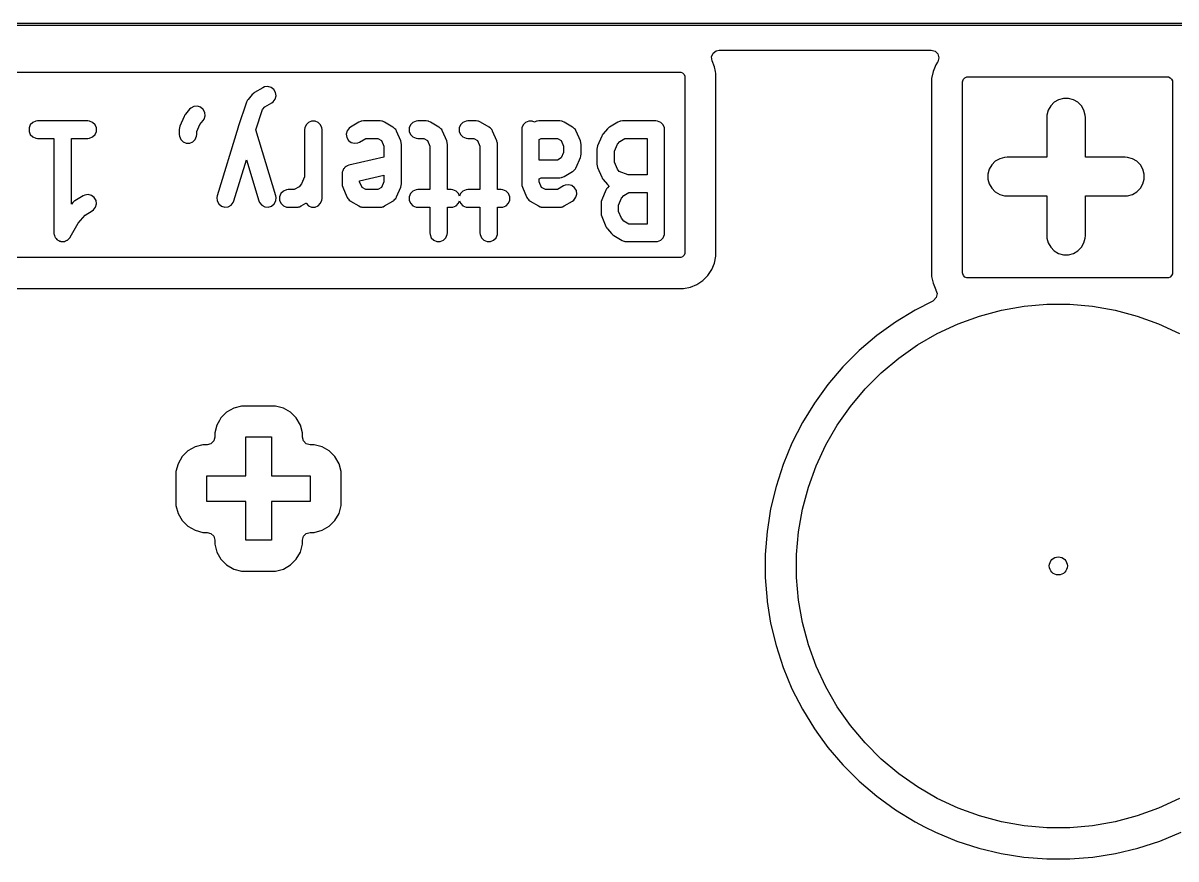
# Model space of a CAD drawing. Extents: x 70.6 to 149.6, y -117.6 to -52.5.
# Drawn here: x 91.02 to 113.37, y -68.73 to -52.53 of the extents above; entities that cross this region are included whole.
import ezdxf

# ---------------------------------------------------------------- set-up
doc = ezdxf.new("R2010")
doc.units = 0
doc.layers.add('BLACK', color=7, linetype='CONTINUOUS')

msp = doc.modelspace()

# ---------------------------------------------------------------- linework, layer by layer
at = {"layer": 'BLACK', "linetype": 'CONTINUOUS'}
for p, q in [((70.58834, -52.52617), (149.58834, -52.52617)), ((149.56334, -52.57617), (70.61334, -52.57617)), ((104.367479, -53.181221), (104.396994, -53.109964)), ((104.396994, -53.109964), (104.458184, -53.063012)), ((104.458184, -53.063012), (104.515204, -53.05167)), ((104.515204, -53.05167), (108.624355, -53.05167)), ((108.624355, -53.05167), (108.698855, -53.071632)), ((108.698855, -53.071632), (108.753393, -53.12617)), ((108.753393, -53.12617), (108.773355, -53.20067)), ((104.377545, -53.257688), (104.367479, -53.181221)), ((104.425329, -53.373048), (104.377545, -53.257688)), ((104.443275, -53.463271), (104.425329, -53.373048)), ((108.712475, -53.336981), (108.659671, -53.464461)), ((108.712477, -53.336975), (108.712475, -53.336981)), ((108.748243, -53.283451), (108.712477, -53.336975)), ((108.753393, -53.27517), (108.748243, -53.283451)), ((108.773355, -53.20067), (108.753393, -53.27517)), ((87.676596, -53.477376), (103.751749, -53.477376)), ((103.751749, -53.477376), (103.771258, -53.479297)), ((103.771258, -53.479297), (103.807306, -53.494229)), ((103.807306, -53.494229), (103.834896, -53.521819)), ((103.834896, -53.521819), (103.849828, -53.557867)), ((103.849828, -53.557867), (103.851749, -53.577376)), ((103.851749, -53.577376), (103.851749, -56.973832)), ((104.451984, -53.507053), (104.443275, -53.463271)), ((104.452249, -53.508383), (104.451984, -53.507053)), ((104.452249, -57.042825), (104.452249, -53.508383)), ((108.65967, -53.464465), (108.632751, -53.599797)), ((108.632751, -53.599797), (108.632751, -57.436617)), ((108.659671, -53.464461), (108.65967, -53.464465)), ((109.235172, -53.649282), (109.250104, -53.613234)), ((109.250104, -53.613234), (109.277694, -53.585644)), ((109.277694, -53.585644), (109.313742, -53.570712)), ((109.313742, -53.570712), (109.333251, -53.568791)), ((109.333251, -53.568791), (113.200852, -53.568791)), ((113.200852, -53.568791), (113.220361, -53.570712)), ((113.220361, -53.570712), (113.256409, -53.585644)), ((113.256409, -53.585644), (113.283999, -53.613234)), ((113.283999, -53.613234), (113.298931, -53.649282)), ((95.672179, -53.779717), (95.510275, -53.874955)), ((95.702422, -53.765718), (95.672179, -53.779717)), ((95.768112, -53.756525), (95.702422, -53.765718)), ((95.83232, -53.773172), (95.768112, -53.756525)), ((95.88527, -53.813123), (95.83232, -53.773172)), ((95.918901, -53.870295), (95.88527, -53.813123)), ((109.233251, -53.668791), (109.235172, -53.649282)), ((109.233251, -57.367624), (109.233251, -53.668791)), ((113.298931, -53.649282), (113.300852, -53.668791)), ((113.300852, -53.668791), (113.300852, -57.367624)), ((95.354565, -54.061999), (95.19266, -54.538188)), ((95.366339, -54.036047), (95.354565, -54.061999)), ((95.366997, -54.034007), (95.366339, -54.036047)), ((95.367772, -54.032888), (95.366997, -54.034007)), ((95.368334, -54.031651), (95.367772, -54.032888)), ((95.369746, -54.030041), (95.368334, -54.031651)), ((95.385987, -54.006621), (95.369746, -54.030041)), ((95.46694, -53.911383), (95.385987, -54.006621)), ((95.480708, -53.898083), (95.46694, -53.911383)), ((95.483346, -53.894587), (95.480708, -53.898083)), ((95.487345, -53.891671), (95.483346, -53.894587)), ((95.490909, -53.888229), (95.487345, -53.891671)), ((95.494808, -53.88623), (95.490909, -53.888229)), ((95.510275, -53.874955), (95.494808, -53.88623)), ((95.844567, -54.072775), (95.871496, -54.053143)), ((95.871496, -54.053143), (95.911447, -54.000194)), ((95.911447, -54.000194), (95.928094, -53.935986)), ((95.928094, -53.935986), (95.918901, -53.870295)), ((111.00949, -54.061804), (110.940268, -54.131026)), ((111.09427, -54.012857), (111.00949, -54.061804)), ((111.188829, -53.98752), (111.09427, -54.012857)), ((111.286723, -53.98752), (111.188829, -53.98752)), ((111.381282, -54.012857), (111.286723, -53.98752)), ((111.466062, -54.061804), (111.381282, -54.012857)), ((111.535284, -54.131026), (111.466062, -54.061804)), ((94.171701, -54.292336), (94.163852, -54.303655)), ((94.252653, -54.197098), (94.171701, -54.292336)), ((94.276622, -54.173944), (94.252653, -54.197098)), ((94.335651, -54.14369), (94.276622, -54.173944)), ((94.401765, -54.138329), (94.335651, -54.14369)), ((94.464897, -54.158678), (94.401765, -54.138329)), ((94.515437, -54.201637), (94.464897, -54.158678)), ((94.545691, -54.260666), (94.515437, -54.201637)), ((94.551052, -54.32678), (94.545691, -54.260666)), ((95.532166, -54.595858), (95.666034, -54.202129)), ((95.666034, -54.202129), (95.707405, -54.153458)), ((95.707405, -54.153458), (95.844567, -54.072775)), ((110.891321, -54.215806), (110.865984, -54.310365)), ((110.940268, -54.131026), (110.891321, -54.215806)), ((111.584231, -54.215806), (111.535284, -54.131026)), ((111.609568, -54.310365), (111.584231, -54.215806)), ((91.164642, -54.498465), (91.139259, -54.559747)), ((91.211545, -54.451562), (91.164642, -54.498465)), ((91.272827, -54.426179), (91.211545, -54.451562)), ((91.305992, -54.422912), (91.272827, -54.426179)), ((92.277421, -54.422912), (91.305992, -54.422912)), ((92.310586, -54.426179), (92.277421, -54.422912)), ((92.371868, -54.451562), (92.310586, -54.426179)), ((92.418771, -54.498465), (92.371868, -54.451562)), ((92.444154, -54.559747), (92.418771, -54.498465)), ((94.144775, -54.335942), (94.063822, -54.526418)), ((94.151378, -54.323856), (94.144775, -54.335942)), ((94.152711, -54.319722), (94.151378, -54.323856)), ((94.157079, -54.313421), (94.152711, -54.319722)), ((94.160754, -54.306697), (94.157079, -54.313421)), ((94.163852, -54.303655), (94.160754, -54.306697)), ((94.390278, -54.627538), (94.447547, -54.492786)), ((94.447547, -54.492786), (94.511713, -54.417298)), ((94.511713, -54.417298), (94.530703, -54.389912)), ((94.530703, -54.389912), (94.551052, -54.32678)), ((96.5075, -54.498465), (96.482117, -54.559747)), ((96.554403, -54.451562), (96.5075, -54.498465)), ((96.615685, -54.426179), (96.554403, -54.451562)), ((96.682015, -54.426179), (96.615685, -54.426179)), ((96.743297, -54.451562), (96.682015, -54.426179)), ((96.7902, -54.498465), (96.743297, -54.451562)), ((96.815583, -54.559747), (96.7902, -54.498465)), ((97.534084, -54.446384), (97.37218, -54.541623)), ((97.564326, -54.432384), (97.534084, -54.446384)), ((97.576115, -54.430734), (97.564326, -54.432384)), ((97.587113, -54.426179), (97.576115, -54.430734)), ((97.620278, -54.422912), (97.587113, -54.426179)), ((97.944088, -54.422912), (97.620278, -54.422912)), ((97.977253, -54.426179), (97.944088, -54.422912)), ((97.98825, -54.430734), (97.977253, -54.426179)), ((98.00004, -54.432384), (97.98825, -54.430734)), ((98.030282, -54.446383), (98.00004, -54.432384)), ((98.192187, -54.541623), (98.030282, -54.446383)), ((98.53131, -54.498465), (98.505927, -54.559747)), ((98.578213, -54.451562), (98.53131, -54.498465)), ((98.639495, -54.426179), (98.578213, -54.451562)), ((98.67266, -54.422912), (98.639495, -54.426179)), ((98.834564, -54.422912), (98.67266, -54.422912)), ((98.867729, -54.426179), (98.834564, -54.422912)), ((98.878726, -54.430734), (98.867729, -54.426179)), ((98.890516, -54.432384), (98.878726, -54.430734)), ((98.920758, -54.446383), (98.890516, -54.432384)), ((99.082663, -54.541623), (98.920758, -54.446383)), ((99.502739, -54.498465), (99.477356, -54.559747)), ((99.549642, -54.451562), (99.502739, -54.498465)), ((99.610924, -54.426179), (99.549642, -54.451562)), ((99.644089, -54.422912), (99.610924, -54.426179)), ((99.805993, -54.422912), (99.644089, -54.422912)), ((99.839158, -54.426179), (99.805993, -54.422912)), ((99.850155, -54.430734), (99.839158, -54.426179)), ((99.861945, -54.432384), (99.850155, -54.430734)), ((99.892187, -54.446383), (99.861945, -54.432384)), ((100.054092, -54.541623), (99.892187, -54.446383)), ((100.717024, -54.498465), (100.691641, -54.559747)), ((100.763927, -54.451562), (100.717024, -54.498465)), ((100.825209, -54.426179), (100.763927, -54.451562)), ((100.891539, -54.426179), (100.825209, -54.426179)), ((100.937028, -54.44502), (100.891539, -54.426179)), ((100.964328, -54.432384), (100.937028, -54.44502)), ((100.976116, -54.430734), (100.964328, -54.432384)), ((100.987114, -54.426179), (100.976116, -54.430734)), ((101.020279, -54.422912), (100.987114, -54.426179)), ((101.425041, -54.422912), (101.020279, -54.422912)), ((101.458206, -54.426179), (101.425041, -54.422912)), ((101.469203, -54.430734), (101.458206, -54.426179)), ((101.480993, -54.432384), (101.469203, -54.430734)), ((101.511235, -54.446383), (101.480993, -54.432384)), ((101.67314, -54.541623), (101.511235, -54.446383)), ((102.553133, -54.446383), (102.391228, -54.541622)), ((102.583376, -54.432384), (102.553133, -54.446383)), ((102.595164, -54.430734), (102.583376, -54.432384)), ((102.606162, -54.426179), (102.595164, -54.430734)), ((102.639327, -54.422912), (102.606162, -54.426179)), ((103.286946, -54.422912), (102.639327, -54.422912)), ((103.320111, -54.426179), (103.286946, -54.422912)), ((103.381393, -54.451562), (103.320111, -54.426179)), ((103.428296, -54.498465), (103.381393, -54.451562)), ((103.453679, -54.559747), (103.428296, -54.498465)), ((110.865984, -54.310365), (110.862776, -54.359312)), ((110.862776, -54.359312), (110.862776, -55.12717)), ((111.612776, -54.359312), (111.609568, -54.310365)), ((111.612776, -55.12717), (111.612776, -54.359312)), ((91.139259, -54.559747), (91.139259, -54.626077)), ((91.139259, -54.626077), (91.164642, -54.687359)), ((91.164642, -54.687359), (91.211545, -54.734262)), ((91.211545, -54.734262), (91.272827, -54.759645)), ((92.310586, -54.759645), (92.371868, -54.734262)), ((92.371868, -54.734262), (92.418771, -54.687359)), ((92.418771, -54.687359), (92.444154, -54.626077)), ((92.444154, -54.626077), (92.444154, -54.559747)), ((94.053545, -54.559747), (94.050278, -54.592912)), ((94.050278, -54.592912), (94.050278, -54.688151)), ((94.050278, -54.688151), (94.053545, -54.721316)), ((94.053848, -54.559013), (94.053545, -54.559747)), ((94.053545, -54.721316), (94.078928, -54.782598)), ((94.053856, -54.558218), (94.053848, -54.559013)), ((94.063822, -54.526418), (94.053856, -54.558218)), ((94.361628, -54.782598), (94.387011, -54.721316)), ((94.387011, -54.721316), (94.390278, -54.688151)), ((94.390278, -54.688151), (94.390278, -54.627538)), ((95.190941, -54.54353), (94.78618, -55.876864)), ((95.19202, -54.540926), (95.190941, -54.54353)), ((95.19266, -54.538188), (95.19202, -54.540926)), ((95.921043, -55.876864), (95.532166, -54.595858)), ((96.482117, -54.559747), (96.47885, -54.592912)), ((96.47885, -54.592912), (96.47885, -55.510667)), ((96.81885, -54.592912), (96.815583, -54.559747)), ((96.81885, -55.926246), (96.81885, -54.592912)), ((97.305299, -54.614204), (97.288653, -54.678412)), ((97.288653, -54.678412), (97.297846, -54.744103)), ((97.34525, -54.561254), (97.305299, -54.614204)), ((97.37218, -54.541623), (97.34525, -54.561254)), ((98.196833, -54.54501), (98.192187, -54.541623)), ((98.19914, -54.545941), (98.196833, -54.54501)), ((98.202107, -54.548854), (98.19914, -54.545941)), ((98.219117, -54.561254), (98.202107, -54.548854)), ((98.231638, -54.577849), (98.219117, -54.561254)), ((98.24647, -54.592412), (98.231638, -54.577849)), ((98.256562, -54.610882), (98.24647, -54.592412)), ((98.259068, -54.614204), (98.256562, -54.610882)), ((98.259692, -54.616611), (98.259068, -54.614204)), ((98.262449, -54.621657), (98.259692, -54.616611)), ((98.343402, -54.812134), (98.262449, -54.621657)), ((98.505927, -54.559747), (98.505927, -54.626077)), ((98.505927, -54.626077), (98.53131, -54.687359)), ((98.53131, -54.687359), (98.578213, -54.734262)), ((98.578213, -54.734262), (98.639495, -54.759645)), ((99.087308, -54.545009), (99.082663, -54.541623)), ((99.089615, -54.54594), (99.087308, -54.545009)), ((99.092583, -54.548854), (99.089615, -54.54594)), ((99.109593, -54.561254), (99.092583, -54.548854)), ((99.122114, -54.577849), (99.109593, -54.561254)), ((99.136946, -54.592412), (99.122114, -54.577849)), ((99.147038, -54.610882), (99.136946, -54.592412)), ((99.149544, -54.614204), (99.147038, -54.610882)), ((99.150168, -54.616611), (99.149544, -54.614204)), ((99.152925, -54.621657), (99.150168, -54.616611)), ((99.233878, -54.812133), (99.152925, -54.621657)), ((99.477356, -54.559747), (99.477356, -54.626077)), ((99.477356, -54.626077), (99.502739, -54.687359)), ((99.502739, -54.687359), (99.549642, -54.734262)), ((99.549642, -54.734262), (99.610924, -54.759645)), ((100.058737, -54.545009), (100.054092, -54.541623)), ((100.061044, -54.54594), (100.058737, -54.545009)), ((100.064012, -54.548854), (100.061044, -54.54594)), ((100.081022, -54.561254), (100.064012, -54.548854)), ((100.093543, -54.577849), (100.081022, -54.561254)), ((100.108375, -54.592412), (100.093543, -54.577849)), ((100.118467, -54.610882), (100.108375, -54.592412)), ((100.120973, -54.614204), (100.118467, -54.610882)), ((100.121597, -54.616611), (100.120973, -54.614204)), ((100.124354, -54.621657), (100.121597, -54.616611)), ((100.205307, -54.812133), (100.124354, -54.621657)), ((100.691641, -54.559747), (100.688374, -54.592912)), ((100.688374, -54.592912), (100.688374, -55.640531)), ((101.677786, -54.54501), (101.67314, -54.541623)), ((101.680093, -54.545941), (101.677786, -54.54501)), ((101.68306, -54.548854), (101.680093, -54.545941)), ((101.70007, -54.561254), (101.68306, -54.548854)), ((101.712591, -54.577849), (101.70007, -54.561254)), ((101.727423, -54.592412), (101.712591, -54.577849)), ((101.737515, -54.610882), (101.727423, -54.592412)), ((101.740021, -54.614204), (101.737515, -54.610882)), ((101.740645, -54.616611), (101.740021, -54.614204)), ((101.743402, -54.621657), (101.740645, -54.616611)), ((101.824355, -54.812134), (101.743402, -54.621657)), ((102.240013, -54.716895), (102.159061, -54.907371)), ((102.246618, -54.704806), (102.240013, -54.716895)), ((102.24795, -54.700674), (102.246618, -54.704806)), ((102.252316, -54.694376), (102.24795, -54.700674)), ((102.255992, -54.68765), (102.252316, -54.694376)), ((102.259091, -54.684607), (102.255992, -54.68765)), ((102.26694, -54.673288), (102.259091, -54.684607)), ((102.347893, -54.57805), (102.26694, -54.673288)), ((102.361661, -54.564749), (102.347893, -54.57805)), ((102.364299, -54.561254), (102.361661, -54.564749)), ((102.368298, -54.558338), (102.364299, -54.561254)), ((102.371862, -54.554896), (102.368298, -54.558338)), ((102.375761, -54.552897), (102.371862, -54.554896)), ((102.391228, -54.541622), (102.375761, -54.552897)), ((103.456946, -54.592912), (103.453679, -54.559747)), ((103.456946, -56.592912), (103.456946, -54.592912)), ((91.272827, -54.759645), (91.305992, -54.762912)), ((91.305992, -54.762912), (91.621707, -54.762912)), ((91.621707, -54.762912), (91.621707, -56.592912)), ((91.961707, -56.035185), (91.961707, -54.762912)), ((91.961707, -54.762912), (92.277421, -54.762912)), ((92.277421, -54.762912), (92.310586, -54.759645)), ((94.078928, -54.782598), (94.125831, -54.829501)), ((94.125831, -54.829501), (94.187113, -54.854884)), ((94.187113, -54.854884), (94.253443, -54.854884)), ((94.253443, -54.854884), (94.314725, -54.829501)), ((94.314725, -54.829501), (94.361628, -54.782598)), ((97.297846, -54.744103), (97.331477, -54.801275)), ((97.331477, -54.801275), (97.384427, -54.841226)), ((97.384427, -54.841226), (97.448635, -54.857872)), ((97.448635, -54.857872), (97.514326, -54.848679)), ((97.514326, -54.848679), (97.544568, -54.834679)), ((97.544568, -54.834679), (97.666571, -54.762912)), ((97.666571, -54.762912), (97.897794, -54.762912)), ((97.897794, -54.762912), (97.971469, -54.80625)), ((97.971469, -54.80625), (98.016945, -54.913252)), ((98.016945, -54.913252), (98.016945, -55.124936)), ((98.353367, -54.843934), (98.343402, -54.812134)), ((98.353374, -54.844728), (98.353367, -54.843934)), ((98.353678, -54.845462), (98.353374, -54.844728)), ((98.356945, -54.878627), (98.353678, -54.845462)), ((98.356945, -55.640531), (98.356945, -54.878627)), ((98.639495, -54.759645), (98.67266, -54.762912)), ((98.67266, -54.762912), (98.78827, -54.762912)), ((98.78827, -54.762912), (98.861945, -54.80625)), ((98.861945, -54.80625), (98.907422, -54.913253)), ((98.907422, -54.913253), (98.907422, -55.756246)), ((99.243844, -54.843933), (99.233878, -54.812133)), ((99.243851, -54.844728), (99.243844, -54.843933)), ((99.244155, -54.845462), (99.243851, -54.844728)), ((99.247422, -54.878627), (99.244155, -54.845462)), ((99.247422, -55.756246), (99.247422, -54.878627)), ((99.610924, -54.759645), (99.644089, -54.762912)), ((99.644089, -54.762912), (99.759699, -54.762912)), ((99.759699, -54.762912), (99.833374, -54.80625)), ((99.833374, -54.80625), (99.878851, -54.913253)), ((99.878851, -54.913253), (99.878851, -55.756246)), ((100.215273, -54.843933), (100.205307, -54.812133)), ((100.21528, -54.844728), (100.215273, -54.843933)), ((100.215584, -54.845462), (100.21528, -54.844728)), ((100.218851, -54.878627), (100.215584, -54.845462)), ((100.218851, -55.756246), (100.218851, -54.878627)), ((101.028374, -54.785381), (101.066571, -54.762912)), ((101.028374, -55.184817), (101.028374, -54.785381)), ((101.066571, -54.762912), (101.378747, -54.762912)), ((101.378747, -54.762912), (101.452422, -54.80625)), ((101.452422, -54.80625), (101.497898, -54.913252)), ((101.497898, -54.913252), (101.497898, -55.034477)), ((101.83432, -54.843934), (101.824355, -54.812134)), ((101.834327, -54.844728), (101.83432, -54.843934)), ((101.834631, -54.845462), (101.834327, -54.844728)), ((101.837898, -54.878627), (101.834631, -54.845462)), ((101.837898, -55.069103), (101.837898, -54.878627)), ((102.148784, -54.9407), (102.145517, -54.973865)), ((102.149087, -54.939966), (102.148784, -54.9407)), ((102.149095, -54.939172), (102.149087, -54.939966)), ((102.159061, -54.907371), (102.149095, -54.939172)), ((102.485517, -55.00849), (102.542786, -54.873738)), ((102.542786, -54.873738), (102.588358, -54.820125)), ((102.588358, -54.820125), (102.685619, -54.762912)), ((102.685619, -54.762912), (103.116946, -54.762912)), ((103.116946, -54.762912), (103.116946, -55.470531)), ((95.11152, -55.975628), (95.353611, -55.178148)), ((95.353611, -55.178148), (95.595703, -55.975628)), ((98.016945, -55.124936), (97.338484, -55.284574)), ((101.378749, -55.184817), (101.028374, -55.184817)), ((101.452422, -55.141479), (101.378749, -55.184817)), ((101.497898, -55.034477), (101.452422, -55.141479)), ((101.743402, -55.326073), (101.824355, -55.135596)), ((101.824355, -55.135596), (101.83432, -55.103796)), ((101.83432, -55.103796), (101.834327, -55.103001)), ((101.834327, -55.103001), (101.834631, -55.102268)), ((101.834631, -55.102268), (101.837898, -55.069103)), ((102.145517, -54.973865), (102.145517, -55.259579)), ((102.485517, -55.224953), (102.485517, -55.00849)), ((109.951413, -55.155715), (109.866633, -55.204662)), ((110.045972, -55.130378), (109.951413, -55.155715)), ((110.094919, -55.12717), (110.045972, -55.130378)), ((110.862776, -55.12717), (110.094919, -55.12717)), ((112.380633, -55.12717), (111.612776, -55.12717)), ((112.42958, -55.130378), (112.380633, -55.12717)), ((112.524139, -55.155715), (112.42958, -55.130378)), ((112.608919, -55.204662), (112.524139, -55.155715)), ((97.215972, -55.40413), (97.210688, -55.41689)), ((97.218196, -55.390493), (97.215972, -55.40413)), ((97.228547, -55.373771), (97.218196, -55.390493)), ((97.236071, -55.355608), (97.228547, -55.373771)), ((97.245839, -55.345839), (97.236071, -55.355608)), ((97.25311, -55.334095), (97.245839, -55.345839)), ((97.269068, -55.32261), (97.25311, -55.334095)), ((97.282974, -55.308705), (97.269068, -55.32261)), ((97.295737, -55.303418), (97.282974, -55.308705)), ((97.306949, -55.29535), (97.295737, -55.303418)), ((97.338484, -55.284574), (97.306949, -55.29535)), ((101.511234, -55.501346), (101.673139, -55.406108)), ((101.673139, -55.406108), (101.677787, -55.402719)), ((101.677787, -55.402719), (101.680093, -55.401789)), ((101.680093, -55.401789), (101.683059, -55.398876)), ((101.683059, -55.398876), (101.700069, -55.386477)), ((101.700069, -55.386477), (101.71259, -55.369881)), ((101.71259, -55.369881), (101.727423, -55.355318)), ((101.727423, -55.355318), (101.737515, -55.336845)), ((101.737515, -55.336845), (101.74002, -55.333527)), ((101.74002, -55.333527), (101.740643, -55.331121)), ((101.740643, -55.331121), (101.743402, -55.326073)), ((102.145517, -55.259579), (102.148784, -55.292744)), ((102.148784, -55.292744), (102.149087, -55.293477)), ((102.149087, -55.293477), (102.149095, -55.294272)), ((102.149095, -55.294272), (102.159061, -55.326073)), ((102.159061, -55.326073), (102.240013, -55.516549)), ((102.542786, -55.359705), (102.485517, -55.224953)), ((102.579273, -55.40263), (102.542786, -55.359705)), ((102.75242, -55.470531), (102.579273, -55.40263)), ((109.748464, -55.358664), (109.723127, -55.453223)), ((109.797411, -55.273884), (109.748464, -55.358664)), ((109.866633, -55.204662), (109.797411, -55.273884)), ((112.678141, -55.273884), (112.608919, -55.204662)), ((112.727088, -55.358664), (112.678141, -55.273884)), ((112.752425, -55.453223), (112.727088, -55.358664)), ((96.47885, -55.510667), (96.42158, -55.645419)), ((97.210688, -55.41689), (97.207421, -55.450055)), ((97.207421, -55.450055), (97.207421, -55.640531)), ((97.547421, -55.584697), (98.016945, -55.474221)), ((97.547421, -55.605905), (97.547421, -55.584697)), ((97.592897, -55.712908), (97.547421, -55.605905)), ((98.016945, -55.605904), (97.971469, -55.712908)), ((98.016945, -55.474221), (98.016945, -55.605904)), ((101.028374, -55.547285), (101.066571, -55.524817)), ((101.028374, -55.605905), (101.028374, -55.547285)), ((101.07385, -55.712908), (101.028374, -55.605905)), ((101.066571, -55.524817), (101.425041, -55.524817)), ((101.425041, -55.524817), (101.458206, -55.52155)), ((101.458206, -55.52155), (101.469203, -55.516994)), ((101.469203, -55.516994), (101.480992, -55.515345)), ((101.480992, -55.515345), (101.511234, -55.501346)), ((102.240013, -55.516549), (102.246618, -55.528637)), ((102.246618, -55.528637), (102.24795, -55.53277)), ((102.24795, -55.53277), (102.252316, -55.539067)), ((102.252316, -55.539067), (102.255992, -55.545794)), ((102.255992, -55.545794), (102.259091, -55.548836)), ((102.259091, -55.548836), (102.26694, -55.560156)), ((102.26694, -55.560156), (102.347893, -55.655394)), ((103.116946, -55.470531), (102.75242, -55.470531)), ((109.723127, -55.453223), (109.723127, -55.551117)), ((109.723127, -55.551117), (109.748464, -55.645676)), ((112.727088, -55.645676), (112.752425, -55.551117)), ((112.752425, -55.551117), (112.752425, -55.453223)), ((92.287161, -55.851763), (92.22147, -55.860956)), ((92.351369, -55.86841), (92.287161, -55.851763)), ((96.021785, -55.831799), (95.996402, -55.893081)), ((96.068688, -55.784896), (96.021785, -55.831799)), ((96.12997, -55.759513), (96.068688, -55.784896)), ((96.163135, -55.756246), (96.12997, -55.759513)), ((96.278748, -55.756246), (96.163135, -55.756246)), ((96.376007, -55.699034), (96.278748, -55.756246)), ((96.42158, -55.645419), (96.376007, -55.699034)), ((97.207421, -55.640531), (97.210688, -55.673696)), ((97.210688, -55.673696), (97.210991, -55.674429)), ((97.210991, -55.674429), (97.210999, -55.675224)), ((97.210999, -55.675224), (97.220965, -55.707025)), ((97.220965, -55.707025), (97.301918, -55.897502)), ((97.666571, -55.756246), (97.592897, -55.712908)), ((97.897796, -55.756246), (97.666571, -55.756246)), ((97.971469, -55.712908), (97.897796, -55.756246)), ((98.262449, -55.897501), (98.343401, -55.707025)), ((98.343401, -55.707025), (98.353367, -55.675224)), ((98.353367, -55.675224), (98.353374, -55.674429)), ((98.353374, -55.674429), (98.353678, -55.673696)), ((98.353678, -55.673696), (98.356945, -55.640531)), ((98.53131, -55.831799), (98.505927, -55.893081)), ((98.578213, -55.784896), (98.53131, -55.831799)), ((98.639495, -55.759513), (98.578213, -55.784896)), ((98.67266, -55.756246), (98.639495, -55.759513)), ((98.907422, -55.756246), (98.67266, -55.756246)), ((99.320279, -55.756246), (99.247422, -55.756246)), ((99.353444, -55.759513), (99.320279, -55.756246)), ((99.414726, -55.784896), (99.353444, -55.759513)), ((99.461629, -55.831799), (99.414726, -55.784896)), ((99.482184, -55.881424), (99.461629, -55.831799)), ((99.502739, -55.831799), (99.482184, -55.881424)), ((99.549642, -55.784896), (99.502739, -55.831799)), ((99.610924, -55.759513), (99.549642, -55.784896)), ((99.644089, -55.756246), (99.610924, -55.759513)), ((99.878851, -55.756246), (99.644089, -55.756246)), ((100.291708, -55.756246), (100.218851, -55.756246)), ((100.324873, -55.759513), (100.291708, -55.756246)), ((100.386155, -55.784896), (100.324873, -55.759513)), ((100.433058, -55.831799), (100.386155, -55.784896)), ((100.458441, -55.893081), (100.433058, -55.831799)), ((100.688374, -55.640531), (100.691641, -55.673696)), ((100.691641, -55.673696), (100.691944, -55.674429)), ((100.691944, -55.674429), (100.691952, -55.675224)), ((100.691952, -55.675224), (100.701918, -55.707025)), ((100.701918, -55.707025), (100.782871, -55.897502)), ((101.147524, -55.756246), (101.07385, -55.712908)), ((101.378749, -55.756246), (101.147524, -55.756246)), ((101.500753, -55.684479), (101.378749, -55.756246)), ((101.530995, -55.67048), (101.500753, -55.684479)), ((101.596686, -55.661287), (101.530995, -55.67048)), ((101.660894, -55.677934), (101.596686, -55.661287)), ((101.713844, -55.717885), (101.660894, -55.677934)), ((101.747474, -55.775057), (101.713844, -55.717885)), ((101.74002, -55.904956), (101.756667, -55.840748)), ((101.756667, -55.840748), (101.747474, -55.775057)), ((102.320966, -55.764514), (102.240013, -55.95499)), ((102.327569, -55.752428), (102.320966, -55.764514)), ((102.328902, -55.748294), (102.327569, -55.752428)), ((102.33327, -55.741993), (102.328902, -55.748294)), ((102.336945, -55.735269), (102.33327, -55.741993)), ((102.340043, -55.732227), (102.336945, -55.735269)), ((102.347892, -55.720908), (102.340043, -55.732227)), ((102.380087, -55.68303), (102.347892, -55.720908)), ((102.347893, -55.655394), (102.371862, -55.678548)), ((102.371862, -55.678548), (102.379494, -55.682459)), ((102.379494, -55.682459), (102.380087, -55.68303)), ((102.669311, -55.867743), (102.766571, -55.810531)), ((102.766571, -55.810531), (103.116946, -55.810531)), ((103.116946, -55.810531), (103.116946, -56.422912)), ((109.748464, -55.645676), (109.797411, -55.730456)), ((109.797411, -55.730456), (109.866633, -55.799678)), ((109.866633, -55.799678), (109.951413, -55.848625)), ((109.951413, -55.848625), (110.045972, -55.873962)), ((112.42958, -55.873962), (112.524139, -55.848625)), ((112.524139, -55.848625), (112.608919, -55.799678)), ((112.608919, -55.799678), (112.678141, -55.730456)), ((112.678141, -55.730456), (112.727088, -55.645676)), ((91.985987, -56.006621), (91.961707, -56.035185)), ((91.999752, -55.993323), (91.985987, -56.006621)), ((92.002393, -55.989824), (91.999752, -55.993323)), ((92.006396, -55.986905), (92.002393, -55.989824)), ((92.009955, -55.983468), (92.006396, -55.986905)), ((92.013852, -55.98147), (92.009955, -55.983468)), ((92.029323, -55.970193), (92.013852, -55.98147)), ((92.191228, -55.874955), (92.029323, -55.970193)), ((92.22147, -55.860956), (92.191228, -55.874955)), ((92.404319, -55.908361), (92.351369, -55.86841)), ((92.437949, -55.965533), (92.404319, -55.908361)), ((92.430495, -56.095432), (92.447142, -56.031224)), ((92.447142, -56.031224), (92.437949, -55.965533)), ((94.78618, -55.876864), (94.779673, -55.909548)), ((94.779673, -55.909548), (94.78616, -55.975561)), ((94.78616, -55.975561), (94.817416, -56.034066)), ((94.817416, -56.034066), (94.868682, -56.076156)), ((94.868682, -56.076156), (94.932152, -56.095423)), ((94.998165, -56.088936), (95.05667, -56.05768)), ((95.05667, -56.05768), (95.09876, -56.006414)), ((95.09876, -56.006414), (95.11152, -55.975628)), ((95.595703, -55.975628), (95.608463, -56.006413)), ((95.608463, -56.006413), (95.650553, -56.05768)), ((95.650553, -56.05768), (95.709058, -56.088936)), ((95.775071, -56.095423), (95.838541, -56.076155)), ((95.838541, -56.076155), (95.889807, -56.034066)), ((95.889807, -56.034066), (95.921063, -55.975561)), ((95.92755, -55.909548), (95.921043, -55.876864)), ((95.921063, -55.975561), (95.92755, -55.909548)), ((95.996402, -55.893081), (95.996402, -55.959411)), ((95.996402, -55.959411), (96.021785, -56.020693)), ((96.021785, -56.020693), (96.068688, -56.067596)), ((96.068688, -56.067596), (96.12997, -56.092979)), ((96.380991, -56.086774), (96.411233, -56.072775)), ((96.411233, -56.072775), (96.505986, -56.017038)), ((96.505986, -56.017038), (96.5075, -56.020693)), ((96.5075, -56.020693), (96.554403, -56.067596)), ((96.554403, -56.067596), (96.615685, -56.092979)), ((96.682015, -56.092979), (96.743297, -56.067596)), ((96.743297, -56.067596), (96.7902, -56.020693)), ((96.7902, -56.020693), (96.815583, -55.959411)), ((96.815583, -55.959411), (96.81885, -55.926246)), ((97.301918, -55.897502), (97.304674, -55.902546)), ((97.304674, -55.902546), (97.305299, -55.904956)), ((97.305299, -55.904956), (97.307806, -55.908279)), ((97.307806, -55.908279), (97.317897, -55.926747)), ((97.317897, -55.926747), (97.332729, -55.941309)), ((97.332729, -55.941309), (97.345251, -55.957905)), ((97.345251, -55.957905), (97.362264, -55.970308)), ((97.362264, -55.970308), (97.365228, -55.973218)), ((97.365228, -55.973218), (97.367529, -55.974146)), ((97.367529, -55.974146), (97.37218, -55.977537)), ((97.37218, -55.977537), (97.534084, -56.072775)), ((97.534084, -56.072775), (97.564327, -56.086774)), ((98.000039, -56.086774), (98.030281, -56.072775)), ((98.030281, -56.072775), (98.192186, -55.977537)), ((98.192186, -55.977537), (98.196834, -55.974148)), ((98.196834, -55.974148), (98.19914, -55.973218)), ((98.19914, -55.973218), (98.202106, -55.970305)), ((98.202106, -55.970305), (98.219116, -55.957906)), ((98.219116, -55.957906), (98.231637, -55.94131)), ((98.231637, -55.94131), (98.246471, -55.926746)), ((98.246471, -55.926746), (98.256562, -55.908275)), ((98.256562, -55.908275), (98.259067, -55.904956)), ((98.259067, -55.904956), (98.259691, -55.902548)), ((98.259691, -55.902548), (98.262449, -55.897501)), ((98.505927, -55.893081), (98.505927, -55.959411)), ((98.505927, -55.959411), (98.53131, -56.020693)), ((98.53131, -56.020693), (98.578213, -56.067596)), ((98.578213, -56.067596), (98.639495, -56.092979)), ((99.353444, -56.092979), (99.414726, -56.067596)), ((99.414726, -56.067596), (99.461629, -56.020693)), ((99.461629, -56.020693), (99.482184, -55.971067)), ((99.482184, -55.971067), (99.502739, -56.020693)), ((99.502739, -56.020693), (99.549642, -56.067596)), ((99.549642, -56.067596), (99.610924, -56.092979)), ((100.324873, -56.092979), (100.386155, -56.067596)), ((100.386155, -56.067596), (100.433058, -56.020693)), ((100.433058, -56.020693), (100.458441, -55.959411)), ((100.458441, -55.959411), (100.458441, -55.893081)), ((100.782871, -55.897502), (100.785627, -55.902546)), ((100.785627, -55.902546), (100.786252, -55.904956)), ((100.786252, -55.904956), (100.788759, -55.908279)), ((100.788759, -55.908279), (100.79885, -55.926747)), ((100.79885, -55.926747), (100.813682, -55.941309)), ((100.813682, -55.941309), (100.826204, -55.957905)), ((100.826204, -55.957905), (100.843217, -55.970308)), ((100.843217, -55.970308), (100.846181, -55.973218)), ((100.846181, -55.973218), (100.848482, -55.974146)), ((100.848482, -55.974146), (100.853133, -55.977537)), ((100.853133, -55.977537), (101.015037, -56.072775)), ((101.015037, -56.072775), (101.04528, -56.086774)), ((101.480992, -56.086774), (101.511234, -56.072775)), ((101.511234, -56.072775), (101.673139, -55.977537)), ((101.673139, -55.977537), (101.700069, -55.957906)), ((101.700069, -55.957906), (101.74002, -55.904956)), ((102.229736, -55.988319), (102.226469, -56.021484)), ((102.226469, -56.021484), (102.226469, -56.21196)), ((102.230039, -55.987585), (102.229736, -55.988319)), ((102.230047, -55.98679), (102.230039, -55.987585)), ((102.240013, -55.95499), (102.230047, -55.98679)), ((102.566469, -56.05611), (102.623738, -55.921358)), ((102.566469, -56.177333), (102.566469, -56.05611)), ((102.623738, -55.921358), (102.669311, -55.867743)), ((110.045972, -55.873962), (110.094919, -55.87717)), ((110.094919, -55.87717), (110.862776, -55.87717)), ((110.862776, -55.87717), (110.862776, -56.645027)), ((111.612776, -56.645027), (111.612776, -55.87717)), ((111.612776, -55.87717), (112.380633, -55.87717)), ((112.380633, -55.87717), (112.42958, -55.873962)), ((92.093573, -56.405024), (92.226453, -56.248695)), ((92.226453, -56.248695), (92.363614, -56.168013)), ((92.363614, -56.168013), (92.390544, -56.148382)), ((92.390544, -56.148382), (92.430495, -56.095432)), ((94.932152, -56.095423), (94.998165, -56.088936)), ((95.709058, -56.088936), (95.775071, -56.095423)), ((96.12997, -56.092979), (96.163135, -56.096246)), ((96.163135, -56.096246), (96.32504, -56.096246)), ((96.32504, -56.096246), (96.358205, -56.092979)), ((96.358205, -56.092979), (96.369202, -56.088423)), ((96.369202, -56.088423), (96.380991, -56.086774)), ((96.615685, -56.092979), (96.682015, -56.092979)), ((97.564327, -56.086774), (97.576115, -56.088423)), ((97.576115, -56.088423), (97.587113, -56.092979)), ((97.587113, -56.092979), (97.620278, -56.096246)), ((97.620278, -56.096246), (97.944088, -56.096246)), ((97.944088, -56.096246), (97.977253, -56.092979)), ((97.977253, -56.092979), (97.98825, -56.088423)), ((97.98825, -56.088423), (98.000039, -56.086774)), ((98.639495, -56.092979), (98.67266, -56.096246)), ((98.67266, -56.096246), (98.907422, -56.096246)), ((98.907422, -56.096246), (98.907422, -56.592912)), ((99.247422, -56.592912), (99.247422, -56.096246)), ((99.247422, -56.096246), (99.320279, -56.096246)), ((99.320279, -56.096246), (99.353444, -56.092979)), ((99.610924, -56.092979), (99.644089, -56.096246)), ((99.644089, -56.096246), (99.878851, -56.096246)), ((99.878851, -56.096246), (99.878851, -56.592912)), ((100.218851, -56.592912), (100.218851, -56.096246)), ((100.218851, -56.096246), (100.291708, -56.096246)), ((100.291708, -56.096246), (100.324873, -56.092979)), ((101.04528, -56.086774), (101.057068, -56.088423)), ((101.057068, -56.088423), (101.068066, -56.092979)), ((101.068066, -56.092979), (101.101231, -56.096246)), ((101.101231, -56.096246), (101.425041, -56.096246)), ((101.425041, -56.096246), (101.458206, -56.092979)), ((101.458206, -56.092979), (101.469203, -56.088423)), ((101.469203, -56.088423), (101.480992, -56.086774)), ((102.226469, -56.21196), (102.229736, -56.245125)), ((102.229736, -56.245125), (102.230039, -56.245858)), ((102.230039, -56.245858), (102.230047, -56.246654)), ((102.230047, -56.246654), (102.240013, -56.278454)), ((102.240013, -56.278454), (102.320966, -56.46893)), ((102.623738, -56.312085), (102.566469, -56.177333)), ((91.939611, -56.676724), (92.093573, -56.405024)), ((102.320966, -56.46893), (102.327569, -56.481015)), ((102.327569, -56.481015), (102.328902, -56.48515)), ((102.328902, -56.48515), (102.33327, -56.49145)), ((102.33327, -56.49145), (102.336945, -56.498175)), ((102.336945, -56.498175), (102.340043, -56.501216)), ((102.340043, -56.501216), (102.347892, -56.512536)), ((102.347892, -56.512536), (102.428844, -56.607774)), ((102.669311, -56.3657), (102.623738, -56.312085)), ((102.766571, -56.422912), (102.669311, -56.3657)), ((103.116946, -56.422912), (102.766571, -56.422912)), ((91.621707, -56.592912), (91.622594, -56.601923)), ((91.622594, -56.601923), (91.622166, -56.605396)), ((91.622166, -56.605396), (91.623363, -56.609723)), ((91.623363, -56.609723), (91.624974, -56.626077)), ((91.624974, -56.626077), (91.63374, -56.647242)), ((91.63374, -56.647242), (91.639849, -56.669326)), ((91.639849, -56.669326), (91.646326, -56.677628)), ((91.646326, -56.677628), (91.650357, -56.687359)), ((91.650357, -56.687359), (91.666559, -56.703561)), ((91.666559, -56.703561), (91.680651, -56.721623)), ((91.680651, -56.721623), (91.689812, -56.726814)), ((91.689812, -56.726814), (91.69726, -56.734262)), ((91.69726, -56.734262), (91.71843, -56.74303)), ((91.71843, -56.74303), (91.73836, -56.754324)), ((91.824872, -56.759645), (91.846037, -56.750878)), ((91.846037, -56.750878), (91.868121, -56.74477)), ((91.868121, -56.74477), (91.876423, -56.738292)), ((91.876423, -56.738292), (91.886154, -56.734262)), ((91.886154, -56.734262), (91.902356, -56.718059)), ((91.902356, -56.718059), (91.920418, -56.703968)), ((91.920418, -56.703968), (91.929882, -56.690533)), ((91.929882, -56.690533), (91.933057, -56.687359)), ((91.933057, -56.687359), (91.934395, -56.684127)), ((91.934395, -56.684127), (91.939611, -56.676724)), ((98.907422, -56.592912), (98.910689, -56.626077)), ((98.910689, -56.626077), (98.936072, -56.687359)), ((98.936072, -56.687359), (98.982975, -56.734262)), ((98.982975, -56.734262), (99.044257, -56.759645)), ((99.110587, -56.759645), (99.171869, -56.734262)), ((99.171869, -56.734262), (99.218772, -56.687359)), ((99.218772, -56.687359), (99.244155, -56.626077)), ((99.244155, -56.626077), (99.247422, -56.592912)), ((99.878851, -56.592912), (99.882118, -56.626077)), ((99.882118, -56.626077), (99.907501, -56.687359)), ((99.907501, -56.687359), (99.954404, -56.734262)), ((99.954404, -56.734262), (100.015686, -56.759645)), ((100.082016, -56.759645), (100.143298, -56.734262)), ((100.143298, -56.734262), (100.190201, -56.687359)), ((100.190201, -56.687359), (100.215584, -56.626077)), ((100.215584, -56.626077), (100.218851, -56.592912)), ((102.428844, -56.607774), (102.44261, -56.621072)), ((102.44261, -56.621072), (102.445251, -56.624572)), ((102.445251, -56.624572), (102.449254, -56.62749)), ((102.449254, -56.62749), (102.452813, -56.630928)), ((102.452813, -56.630928), (102.45671, -56.632925)), ((102.45671, -56.632925), (102.472181, -56.644203)), ((102.472181, -56.644203), (102.634086, -56.739441)), ((102.634086, -56.739441), (102.664328, -56.75344)), ((103.320111, -56.759645), (103.381393, -56.734262)), ((103.381393, -56.734262), (103.428296, -56.687359)), ((103.428296, -56.687359), (103.453679, -56.626077)), ((103.453679, -56.626077), (103.456946, -56.592912)), ((110.862776, -56.645027), (110.865984, -56.693974)), ((110.865984, -56.693974), (110.891321, -56.788533)), ((111.584231, -56.788533), (111.609568, -56.693974)), ((111.609568, -56.693974), (111.612776, -56.645027)), ((91.73836, -56.754324), (91.748811, -56.755614)), ((91.748811, -56.755614), (91.758542, -56.759645)), ((91.758542, -56.759645), (91.781451, -56.759645)), ((91.781451, -56.759645), (91.804191, -56.762453)), ((91.804191, -56.762453), (91.814343, -56.759645)), ((91.814343, -56.759645), (91.824872, -56.759645)), ((99.044257, -56.759645), (99.110587, -56.759645)), ((100.015686, -56.759645), (100.082016, -56.759645)), ((102.664328, -56.75344), (102.676116, -56.755089)), ((102.676116, -56.755089), (102.687114, -56.759645)), ((102.687114, -56.759645), (102.720279, -56.762912)), ((102.720279, -56.762912), (103.286946, -56.762912)), ((103.286946, -56.762912), (103.320111, -56.759645)), ((103.851749, -56.973832), (103.849828, -56.993341)), ((110.891321, -56.788533), (110.940268, -56.873313)), ((110.940268, -56.873313), (111.00949, -56.942535)), ((111.00949, -56.942535), (111.09427, -56.991482)), ((111.381282, -56.991482), (111.466062, -56.942535)), ((111.466062, -56.942535), (111.535284, -56.873313)), ((111.535284, -56.873313), (111.584231, -56.788533)), ((103.751749, -57.073832), (87.676596, -57.073832)), ((103.771258, -57.071911), (103.751749, -57.073832)), ((103.807306, -57.056979), (103.771258, -57.071911)), ((103.834896, -57.029389), (103.807306, -57.056979)), ((103.849828, -56.993341), (103.834896, -57.029389)), ((104.372524, -57.305643), (104.425329, -57.17816)), ((104.425329, -57.17816), (104.452249, -57.042825)), ((111.09427, -56.991482), (111.188829, -57.016819)), ((111.188829, -57.016819), (111.286723, -57.016819)), ((111.286723, -57.016819), (111.381282, -56.991482)), ((104.198291, -57.517946), (104.295863, -57.420374)), ((104.295863, -57.420374), (104.372524, -57.305643)), ((109.235172, -57.387133), (109.233251, -57.367624)), ((109.250104, -57.423181), (109.235172, -57.387133)), ((109.277694, -57.450771), (109.250104, -57.423181)), ((113.283999, -57.423181), (113.256409, -57.450771)), ((113.298931, -57.387133), (113.283999, -57.423181)), ((113.300852, -57.367624), (113.298931, -57.387133)), ((103.956077, -57.647412), (104.08356, -57.594607)), ((104.08356, -57.594607), (104.198291, -57.517946)), ((108.632751, -57.436617), (108.65967, -57.571949)), ((108.65967, -57.571949), (108.659671, -57.571953)), ((108.659671, -57.571953), (108.712475, -57.699433)), ((109.313742, -57.465703), (109.277694, -57.450771)), ((109.333251, -57.467624), (109.313742, -57.465703)), ((113.200852, -57.467624), (109.333251, -57.467624)), ((113.220361, -57.465703), (113.200852, -57.467624)), ((113.256409, -57.450771), (113.220361, -57.465703)), ((87.607603, -57.674332), (103.820742, -57.674332)), ((103.820742, -57.674332), (103.956077, -57.647412)), ((108.722244, -57.84814), (108.671393, -57.90613)), ((108.712475, -57.699433), (108.712492, -57.699459)), ((108.712492, -57.699459), (108.712497, -57.699476)), ((108.712497, -57.699476), (108.715929, -57.705896)), ((108.715929, -57.705896), (108.714869, -57.706462)), ((108.714869, -57.706462), (108.737288, -57.772493)), ((108.737288, -57.772493), (108.722244, -57.84814)), ((108.310587, -58.09113), (107.929988, -58.324363)), ((108.656252, -57.915005), (108.310587, -58.09113)), ((108.671393, -57.90613), (108.656252, -57.915005)), ((109.560755, -58.206288), (109.988827, -58.091586)), ((109.988827, -58.091586), (110.425267, -58.01463)), ((110.425267, -58.01463), (110.866754, -57.976005)), ((110.866754, -57.976005), (111.309926, -57.976005)), ((111.309926, -57.976005), (111.751413, -58.01463)), ((111.751413, -58.01463), (112.187853, -58.091586)), ((112.187853, -58.091586), (112.615925, -58.206288)), ((109.144308, -58.357862), (109.560755, -58.206288)), ((112.615925, -58.206288), (113.032372, -58.357862)), ((107.929988, -58.324363), (107.56886, -58.586736)), ((108.742657, -58.545155), (109.144308, -58.357862)), ((113.032372, -58.357862), (113.434023, -58.545155)), ((107.56885, -58.586744), (107.229439, -58.876629)), ((107.56886, -58.586736), (107.56885, -58.586744)), ((108.358858, -58.766741), (108.742657, -58.545155)), ((107.229439, -58.876629), (106.913799, -59.192269)), ((107.995832, -59.020935), (108.358858, -58.766741)), ((106.913799, -59.192269), (106.623914, -59.53168)), ((107.656342, -59.305801), (107.995832, -59.020935)), ((107.342971, -59.619172), (107.656342, -59.305801)), ((106.623906, -59.53169), (106.361533, -59.892818)), ((106.623914, -59.53168), (106.623906, -59.53169)), ((107.058105, -59.958662), (107.342971, -59.619172)), ((94.969623, -60.07065), (94.85782, -60.182453)), ((95.106554, -59.991594), (94.969623, -60.07065)), ((95.106556, -59.991593), (95.106554, -59.991593)), ((95.106554, -59.991593), (95.106554, -59.991594)), ((95.259283, -59.95067), (95.106556, -59.991593)), ((95.417397, -59.95067), (95.259283, -59.95067)), ((95.917397, -59.95067), (95.417397, -59.95067)), ((96.070124, -59.991593), (95.917397, -59.95067)), ((96.207056, -60.07065), (96.070124, -59.991593)), ((96.31886, -60.182454), (96.207056, -60.07065)), ((106.361533, -59.892818), (106.128297, -60.273422)), ((106.803911, -60.321688), (107.058105, -59.958662)), ((94.778151, -60.32167), (94.73784, -60.472111)), ((94.778763, -60.319386), (94.778151, -60.32167)), ((94.831006, -60.228897), (94.778763, -60.319386)), ((94.85782, -60.182453), (94.831006, -60.228897)), ((96.397917, -60.319386), (96.31886, -60.182454)), ((96.438839, -60.472111), (96.397917, -60.319386)), ((106.128297, -60.273422), (105.925652, -60.671137)), ((106.582325, -60.705487), (106.803911, -60.321688)), ((94.73784, -60.472111), (94.73784, -60.55167)), ((95.33834, -61.30117), (95.33834, -60.55117)), ((95.33834, -60.55117), (95.83834, -60.55117)), ((95.83834, -60.55117), (95.83834, -61.30117)), ((96.43884, -60.472113), (96.438839, -60.472111)), ((96.43884, -60.55167), (96.43884, -60.472113)), ((94.356554, -60.741594), (94.219623, -60.82065)), ((94.356556, -60.741593), (94.356554, -60.741593)), ((94.356554, -60.741593), (94.356554, -60.741594)), ((94.509283, -60.70067), (94.356556, -60.741593)), ((94.58884, -60.70067), (94.509283, -60.70067)), ((94.66334, -60.680708), (94.58884, -60.70067)), ((94.717878, -60.62617), (94.66334, -60.680708)), ((94.73784, -60.55167), (94.717878, -60.62617)), ((96.458802, -60.62617), (96.43884, -60.55167)), ((96.51334, -60.680708), (96.458802, -60.62617)), ((96.58784, -60.70067), (96.51334, -60.680708)), ((96.667397, -60.70067), (96.58784, -60.70067)), ((96.820124, -60.741593), (96.667397, -60.70067)), ((96.957056, -60.82065), (96.820124, -60.741593)), ((105.925652, -60.671137), (105.754836, -61.083523)), ((106.395032, -61.107138), (106.582325, -60.705487)), ((94.10782, -60.932453), (94.028764, -61.069384)), ((94.219623, -60.82065), (94.10782, -60.932453)), ((97.06886, -60.932454), (96.957056, -60.82065)), ((97.147917, -61.069386), (97.06886, -60.932454)), ((94.028764, -61.069384), (93.98784, -61.222111)), ((97.18884, -61.222113), (97.147917, -61.069386)), ((105.754828, -61.083545), (105.616897, -61.508054)), ((105.754836, -61.083523), (105.754828, -61.083545)), ((106.243458, -61.523585), (106.395032, -61.107138)), ((93.98784, -61.222111), (93.98784, -61.222113)), ((93.98784, -61.222113), (93.98784, -61.880227)), ((94.58834, -61.80117), (94.58834, -61.30117)), ((94.58834, -61.30117), (95.33834, -61.30117)), ((95.83834, -61.30117), (96.58834, -61.30117)), ((96.58834, -61.30117), (96.58834, -61.80117)), ((97.18884, -61.880227), (97.18884, -61.222113)), ((105.616897, -61.508054), (105.512689, -61.942105)), ((106.128756, -61.951657), (106.243458, -61.523585)), ((93.98784, -61.880227), (94.028763, -62.032954)), ((95.33834, -61.80117), (94.58834, -61.80117)), ((95.33834, -62.55117), (95.33834, -61.80117)), ((96.58834, -61.80117), (95.83834, -61.80117)), ((95.83834, -61.80117), (95.83834, -62.55117)), ((97.147917, -62.032954), (97.18884, -61.880227)), ((94.028763, -62.032954), (94.10782, -62.169886)), ((97.06886, -62.169886), (97.147917, -62.032954)), ((105.512689, -61.942105), (105.476613, -62.169886)), ((106.0518, -62.388097), (106.128756, -61.951657)), ((94.10782, -62.169886), (94.219624, -62.28169)), ((94.219624, -62.28169), (94.356556, -62.360747)), ((96.820124, -62.360747), (96.957056, -62.28169)), ((96.957056, -62.28169), (97.06886, -62.169886)), ((105.476613, -62.169886), (105.442862, -62.382984)), ((94.356556, -62.360747), (94.509283, -62.40167)), ((94.509283, -62.40167), (94.58884, -62.40167)), ((94.58884, -62.40167), (94.66334, -62.421632)), ((94.66334, -62.421632), (94.717878, -62.47617)), ((94.717878, -62.47617), (94.73784, -62.55067)), ((94.73784, -62.55067), (94.73784, -62.630227)), ((95.83834, -62.55117), (95.33834, -62.55117)), ((96.43884, -62.55067), (96.458802, -62.47617)), ((96.43884, -62.630227), (96.43884, -62.55067)), ((96.458802, -62.47617), (96.51334, -62.421632)), ((96.51334, -62.421632), (96.58784, -62.40167)), ((96.58784, -62.40167), (96.667397, -62.40167)), ((96.667397, -62.40167), (96.820124, -62.360747)), ((105.442862, -62.382984), (105.40784, -62.827983)), ((106.013175, -62.829584), (106.0518, -62.388097)), ((94.73784, -62.630227), (94.778763, -62.782954)), ((94.778763, -62.782954), (94.85782, -62.919886)), ((96.31886, -62.919886), (96.397917, -62.782954)), ((96.397917, -62.782954), (96.43884, -62.630227)), ((94.85782, -62.919886), (94.969624, -63.03169)), ((96.207056, -63.03169), (96.31886, -62.919886)), ((105.40784, -62.827983), (105.40784, -63.274357)), ((106.013175, -63.272756), (106.013175, -62.829584)), ((94.969624, -63.03169), (95.106556, -63.110747)), ((95.106556, -63.110747), (95.259283, -63.15167)), ((95.259283, -63.15167), (95.917397, -63.15167)), ((95.917397, -63.15167), (96.070124, -63.110747)), ((96.070124, -63.110747), (96.207056, -63.03169)), ((105.40784, -63.274357), (105.442862, -63.719356)), ((106.0518, -63.714243), (106.013175, -63.272756)), ((105.442862, -63.719356), (105.446578, -63.742819)), ((105.446578, -63.742819), (105.512689, -64.160234)), ((106.128756, -64.150683), (106.0518, -63.714243)), ((105.512689, -64.160234), (105.616897, -64.594285)), ((106.243458, -64.578755), (106.128756, -64.150683)), ((105.616897, -64.594285), (105.754828, -65.018794)), ((106.395032, -64.995202), (106.243458, -64.578755)), ((105.754828, -65.018794), (105.754836, -65.018816)), ((105.754836, -65.018816), (105.925652, -65.431202)), ((106.582325, -65.396853), (106.395032, -64.995202)), ((105.925652, -65.431202), (106.128297, -65.828917)), ((106.803911, -65.780652), (106.582325, -65.396853)), ((106.128297, -65.828917), (106.128302, -65.828925)), ((106.128302, -65.828925), (106.361533, -66.209522)), ((107.058105, -66.143678), (106.803911, -65.780652)), ((106.361533, -66.209522), (106.442118, -66.320438)), ((106.442118, -66.320438), (106.623906, -66.570649)), ((107.342971, -66.483168), (107.058105, -66.143678)), ((106.623906, -66.570649), (106.623914, -66.570659)), ((106.623914, -66.570659), (106.913799, -66.91007)), ((107.656342, -66.796539), (107.342971, -66.483168)), ((107.995832, -67.081405), (107.656342, -66.796539)), ((106.913799, -66.91007), (107.229439, -67.22571)), ((107.229439, -67.22571), (107.56885, -67.515595)), ((108.358858, -67.335599), (107.995832, -67.081405)), ((108.742657, -67.557185), (108.358858, -67.335599)), ((107.56885, -67.515595), (107.56886, -67.515603)), ((107.56886, -67.515603), (107.568863, -67.515605)), ((107.568863, -67.515605), (107.929988, -67.777977)), ((109.144308, -67.744478), (108.742657, -67.557185)), ((113.434023, -67.557185), (113.032372, -67.744478)), ((107.929988, -67.777977), (108.310585, -68.011208)), ((109.560755, -67.896052), (109.144308, -67.744478)), ((109.988827, -68.010754), (109.560755, -67.896052)), ((112.615925, -67.896052), (112.187853, -68.010754)), ((113.032372, -67.744478), (112.615925, -67.896052)), ((108.310585, -68.011208), (108.310592, -68.011212)), ((108.310592, -68.011212), (108.497146, -68.106265)), ((108.497146, -68.106265), (108.708308, -68.213858)), ((110.425267, -68.08771), (109.988827, -68.010754)), ((110.866754, -68.126335), (110.425267, -68.08771)), ((111.309926, -68.126335), (110.866754, -68.126335)), ((111.751413, -68.08771), (111.309926, -68.126335)), ((112.187853, -68.010754), (111.751413, -68.08771)), ((108.708308, -68.213858), (109.120705, -68.384678)), ((113.055975, -68.384678), (113.468372, -68.213858)), ((109.120705, -68.384678), (109.545233, -68.522615)), ((109.545233, -68.522615), (109.979274, -68.62682)), ((112.197406, -68.62682), (112.631447, -68.522615)), ((112.631447, -68.522615), (113.055975, -68.384678)), ((109.979274, -68.62682), (110.420154, -68.696648)), ((110.420154, -68.696648), (110.865153, -68.73167)), ((110.865153, -68.73167), (110.86516, -68.73167)), ((110.86516, -68.73167), (111.31152, -68.73167)), ((111.31152, -68.73167), (111.311527, -68.73167)), ((111.311527, -68.73167), (111.756526, -68.696648)), ((111.756526, -68.696648), (112.197406, -68.62682))]:
    msp.add_line(p, q, dxfattribs=at)
at = {"layer": 'BLACK'}
msp.add_circle((111.08834, -63.05117), 0.175, dxfattribs=at)
msp.add_circle((111.08834, -63.05117), 0.175, dxfattribs=at)
at = {"layer": 'WHITE'}
msp.add_circle((111.08834, -63.05117), 0.175, dxfattribs=at)

doc.saveas('drawing.dxf')
